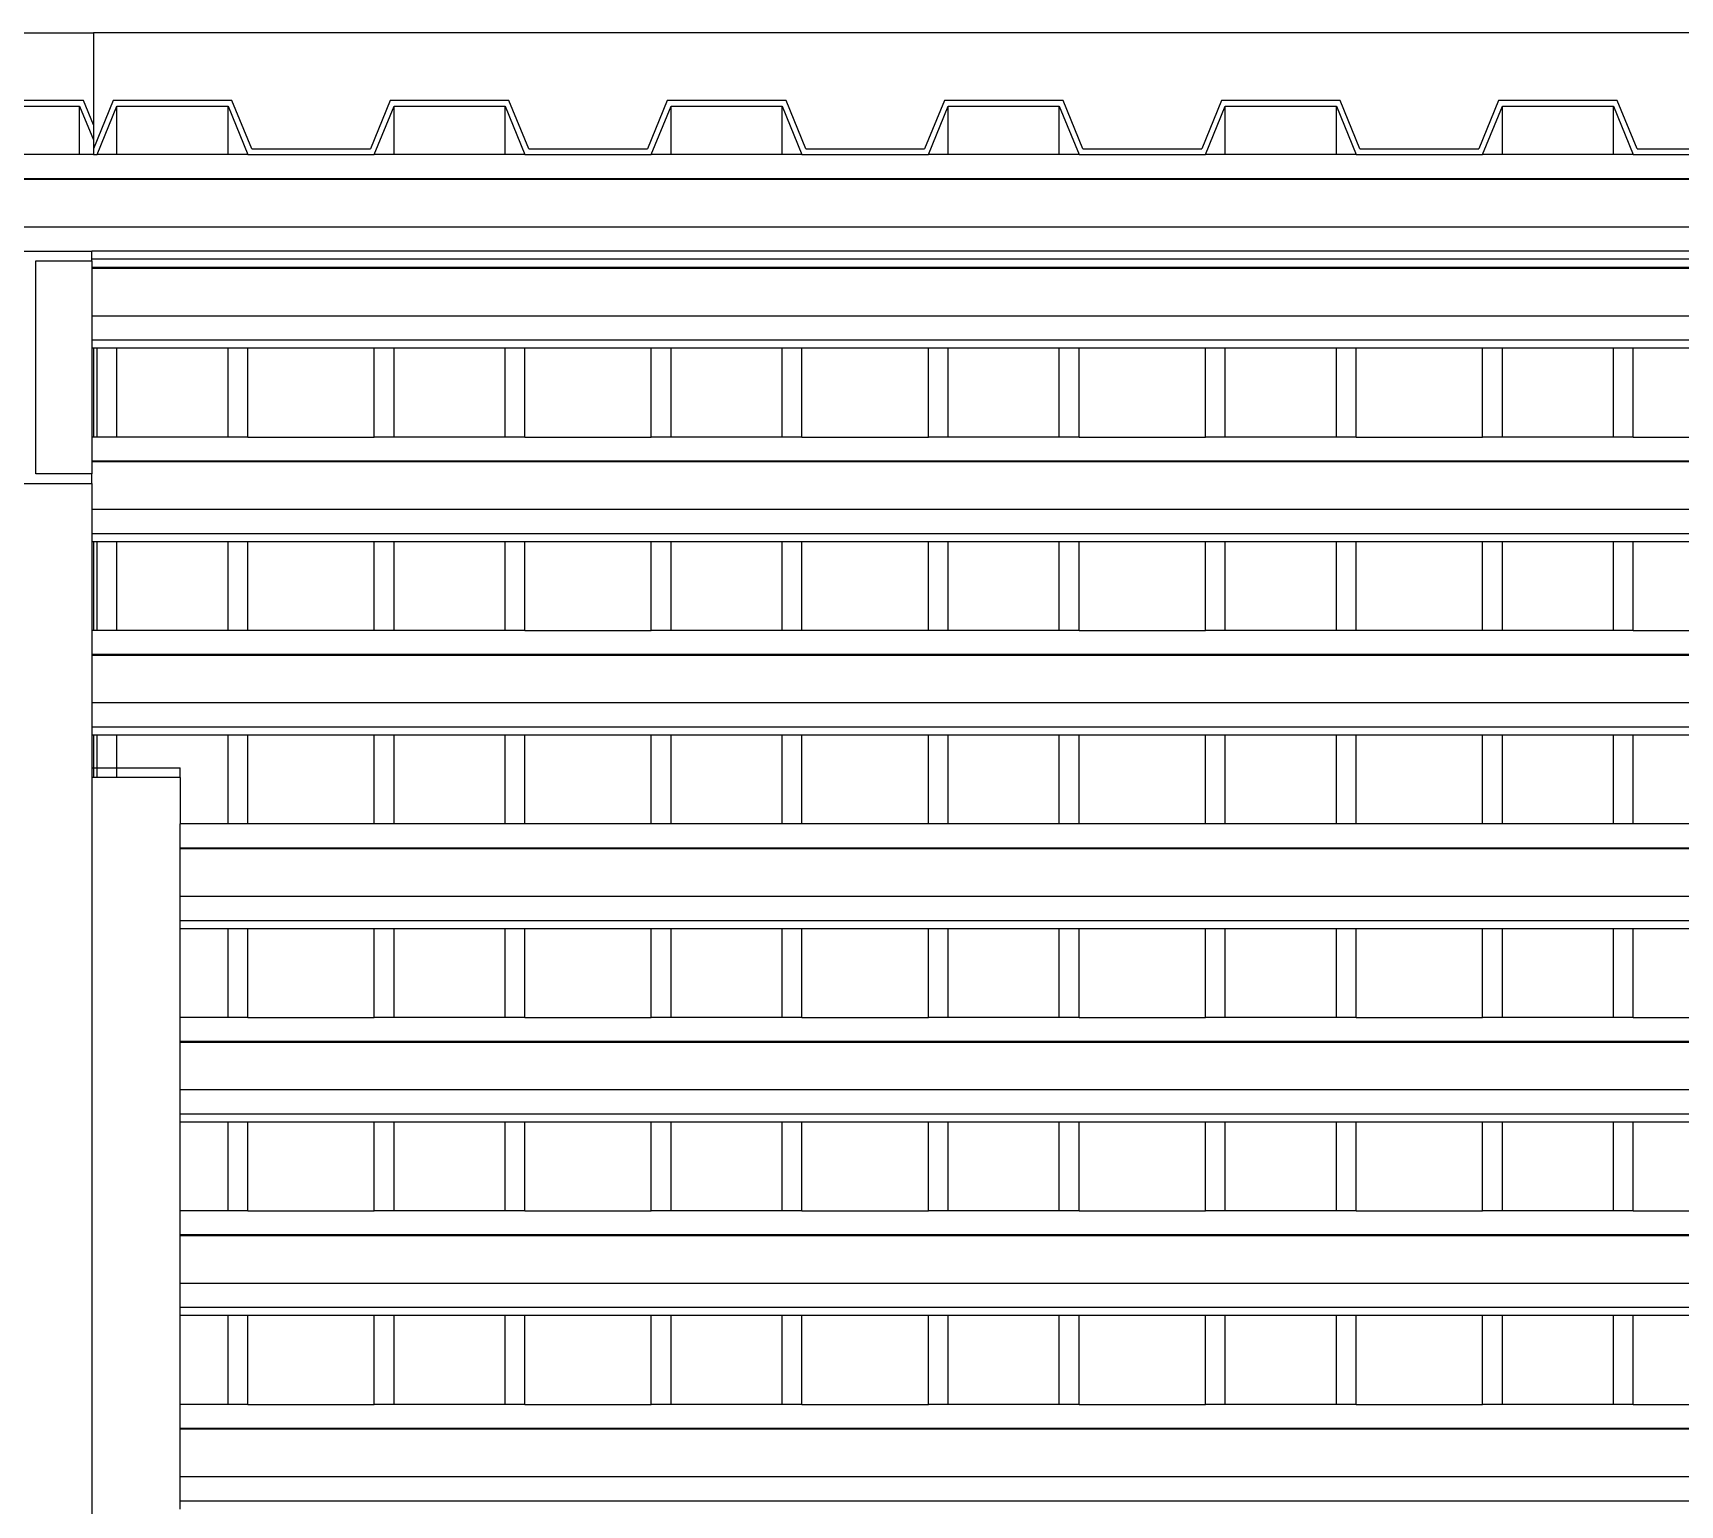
# Model space of a CAD drawing. Header units: metres. Extents: x -59 to 59, y -13 to 12.
# Drawn here: x -21.529 to -19.85, y 10.966 to 12.467 of the extents above; entities that cross this region are included whole.
import ezdxf

# ---------------------------------------------------------------- set-up
doc = ezdxf.new("R2010")
doc.units = ezdxf.units.M

msp = doc.modelspace()

# ---------------------------------------------------------------- linework, layer by layer
for p, q in [((-24.1603, 12.467), (-21.4673, 12.467)), ((-21.4673, 12.467), (-21.4673, 12.3733)), ((-18.7743, 12.467), (-21.4673, 12.467)), ((-21.4673, 12.467), (-21.4673, 12.3487)), ((-21.4774, 12.398), (-21.5984, 12.398)), ((-21.5945, 12.3923), (-21.4813, 12.3923)), ((-21.4813, 12.343), (-21.4813, 12.3923)), ((-21.4813, 12.3923), (-21.4673, 12.3581)), ((-21.4673, 12.3733), (-21.4774, 12.398)), ((-21.4471, 12.398), (-21.4673, 12.3487)), ((-21.4634, 12.343), (-21.4432, 12.3923)), ((-21.3261, 12.398), (-21.4471, 12.398)), ((-21.4432, 12.343), (-21.4432, 12.3923)), ((-21.4432, 12.3923), (-21.33, 12.3923)), ((-21.33, 12.343), (-21.33, 12.3923)), ((-21.33, 12.3923), (-21.3098, 12.343)), ((-21.3059, 12.3487), (-21.3261, 12.398)), ((-21.1647, 12.398), (-21.1849, 12.3487)), ((-21.181, 12.343), (-21.1608, 12.3923)), ((-21.0437, 12.398), (-21.1647, 12.398)), ((-21.1608, 12.3923), (-21.0476, 12.3923)), ((-21.1608, 12.343), (-21.1608, 12.3923)), ((-21.0476, 12.343), (-21.0476, 12.3923)), ((-21.0476, 12.3923), (-21.0274, 12.343)), ((-21.0235, 12.3487), (-21.0437, 12.398)), ((-20.8823, 12.398), (-20.9025, 12.3487)), ((-20.8986, 12.343), (-20.8784, 12.3923)), ((-20.7613, 12.398), (-20.8823, 12.398)), ((-20.8784, 12.343), (-20.8784, 12.3923)), ((-20.8784, 12.3923), (-20.7652, 12.3923)), ((-20.7652, 12.3923), (-20.745, 12.343)), ((-20.7652, 12.343), (-20.7652, 12.3923)), ((-20.7411, 12.3487), (-20.7613, 12.398)), ((-20.5999, 12.398), (-20.6201, 12.3487)), ((-20.6161, 12.343), (-20.596, 12.3923)), ((-20.4788, 12.398), (-20.5999, 12.398)), ((-20.596, 12.3923), (-20.4828, 12.3923)), ((-20.596, 12.343), (-20.596, 12.3923)), ((-20.4828, 12.3923), (-20.4626, 12.343)), ((-20.4828, 12.343), (-20.4828, 12.3923)), ((-20.4587, 12.3487), (-20.4788, 12.398)), ((-20.3175, 12.398), (-20.3376, 12.3487)), ((-20.3337, 12.343), (-20.3136, 12.3923)), ((-20.1964, 12.398), (-20.3175, 12.398)), ((-20.3136, 12.3923), (-20.2003, 12.3923)), ((-20.3136, 12.343), (-20.3136, 12.3923)), ((-20.2003, 12.343), (-20.2003, 12.3923)), ((-20.2003, 12.3923), (-20.1802, 12.343)), ((-20.1763, 12.3487), (-20.1964, 12.398)), ((-20.0351, 12.398), (-20.0552, 12.3487)), ((-20.0513, 12.343), (-20.0311, 12.3923)), ((-19.914, 12.398), (-20.0351, 12.398)), ((-20.0311, 12.3923), (-19.9179, 12.3923)), ((-20.0311, 12.343), (-20.0311, 12.3923)), ((-19.9179, 12.343), (-19.9179, 12.3923)), ((-19.9179, 12.3923), (-19.8978, 12.343)), ((-19.8938, 12.3487), (-19.914, 12.398)), ((-21.4673, 12.3733), (-21.4673, 12.3581)), ((-21.4673, 12.3581), (-21.4673, 12.3487)), ((-21.4813, 12.343), (-21.5945, 12.343)), ((-21.4673, 12.343), (-21.4813, 12.343)), ((-21.4673, 12.3487), (-21.4673, 12.343)), ((-21.4673, 12.343), (-21.4634, 12.343)), ((-21.4432, 12.343), (-21.4634, 12.343)), ((-21.33, 12.343), (-21.4432, 12.343)), ((-21.3098, 12.343), (-21.33, 12.343)), ((-21.3098, 12.343), (-21.181, 12.343)), ((-21.3059, 12.3487), (-21.1849, 12.3487)), ((-21.1608, 12.343), (-21.181, 12.343)), ((-21.0476, 12.343), (-21.1608, 12.343)), ((-21.0274, 12.343), (-21.0476, 12.343)), ((-21.0274, 12.343), (-20.8986, 12.343)), ((-21.0235, 12.3487), (-20.9025, 12.3487)), ((-20.8784, 12.343), (-20.8986, 12.343)), ((-20.7652, 12.343), (-20.8784, 12.343)), ((-20.745, 12.343), (-20.7652, 12.343)), ((-20.745, 12.343), (-20.6161, 12.343)), ((-20.7411, 12.3487), (-20.6201, 12.3487)), ((-20.596, 12.343), (-20.6161, 12.343)), ((-20.4828, 12.343), (-20.596, 12.343)), ((-20.4626, 12.343), (-20.4828, 12.343)), ((-20.4626, 12.343), (-20.3337, 12.343)), ((-20.4587, 12.3487), (-20.3376, 12.3487)), ((-20.3136, 12.343), (-20.3337, 12.343)), ((-20.2003, 12.343), (-20.3136, 12.343)), ((-20.1802, 12.343), (-20.2003, 12.343)), ((-20.1802, 12.343), (-20.0513, 12.343)), ((-20.1763, 12.3487), (-20.0552, 12.3487)), ((-20.0311, 12.343), (-20.0513, 12.343)), ((-19.9179, 12.343), (-20.0311, 12.343)), ((-19.8978, 12.343), (-19.9179, 12.343)), ((-19.8978, 12.343), (-19.7689, 12.343)), ((-19.8938, 12.3487), (-19.7728, 12.3487)), ((-18.7743, 12.3184), (-39.5889, 12.3184)), ((-18.7743, 12.3175), (-39.5889, 12.3175)), ((-18.7743, 12.2691), (-39.5889, 12.2691)), ((-21.5889, 12.2444), (-21.4689, 12.2444)), ((-21.4689, 12.2362), (-21.4689, 12.2444)), ((-18.7743, 12.2444), (-21.4689, 12.2444)), ((-21.5258, 12.0173), (-21.5258, 12.2347)), ((-21.5258, 12.2347), (-21.4689, 12.2347)), ((-18.7743, 12.2362), (-21.4689, 12.2362)), ((-21.4689, 12.2347), (-21.4689, 12.2362)), ((-21.4689, 12.2347), (-21.4689, 12.2277)), ((-18.7743, 12.2277), (-21.4689, 12.2277)), ((-21.4689, 12.2277), (-21.4689, 12.2268)), ((-18.7743, 12.2268), (-21.4689, 12.2268)), ((-21.4689, 12.2268), (-21.4689, 12.1783)), ((-18.7743, 12.1783), (-21.4689, 12.1783)), ((-21.4689, 12.1783), (-21.4689, 12.1537)), ((-18.7743, 12.1537), (-21.4689, 12.1537)), ((-21.4689, 12.1537), (-21.4689, 12.1455)), ((-21.4673, 12.1455), (-21.4689, 12.1455)), ((-21.4689, 12.1455), (-21.4689, 12.055)), ((-21.4673, 12.1455), (-21.4673, 12.055)), ((-21.4634, 12.1455), (-21.4673, 12.1455)), ((-21.4634, 12.055), (-21.4634, 12.1455)), ((-21.4432, 12.1455), (-21.4634, 12.1455)), ((-21.4432, 12.055), (-21.4432, 12.1455)), ((-21.33, 12.1455), (-21.4432, 12.1455)), ((-21.33, 12.055), (-21.33, 12.1455)), ((-21.3098, 12.1455), (-21.33, 12.1455)), ((-21.3098, 12.055), (-21.3098, 12.1455)), ((-21.181, 12.1455), (-21.3098, 12.1455)), ((-21.181, 12.055), (-21.181, 12.1455)), ((-21.1608, 12.1455), (-21.181, 12.1455)), ((-21.1608, 12.055), (-21.1608, 12.1455)), ((-21.0476, 12.1455), (-21.1608, 12.1455)), ((-21.0476, 12.055), (-21.0476, 12.1455)), ((-21.0274, 12.1455), (-21.0476, 12.1455)), ((-21.0274, 12.055), (-21.0274, 12.1455)), ((-20.8986, 12.1455), (-21.0274, 12.1455)), ((-20.8986, 12.055), (-20.8986, 12.1455)), ((-20.8784, 12.1455), (-20.8986, 12.1455)), ((-20.8784, 12.055), (-20.8784, 12.1455)), ((-20.7652, 12.1455), (-20.8784, 12.1455)), ((-20.7652, 12.055), (-20.7652, 12.1455)), ((-20.745, 12.1455), (-20.7652, 12.1455)), ((-20.745, 12.055), (-20.745, 12.1455)), ((-20.6161, 12.1455), (-20.745, 12.1455)), ((-20.6161, 12.055), (-20.6161, 12.1455)), ((-20.596, 12.1455), (-20.6161, 12.1455)), ((-20.596, 12.055), (-20.596, 12.1455)), ((-20.4828, 12.1455), (-20.596, 12.1455)), ((-20.4828, 12.055), (-20.4828, 12.1455)), ((-20.4626, 12.1455), (-20.4828, 12.1455)), ((-20.4626, 12.055), (-20.4626, 12.1455)), ((-20.3337, 12.1455), (-20.4626, 12.1455)), ((-20.3337, 12.055), (-20.3337, 12.1455)), ((-20.3136, 12.1455), (-20.3337, 12.1455)), ((-20.3136, 12.055), (-20.3136, 12.1455)), ((-20.2003, 12.1455), (-20.3136, 12.1455)), ((-20.2003, 12.055), (-20.2003, 12.1455)), ((-20.1802, 12.1455), (-20.2003, 12.1455)), ((-20.1802, 12.055), (-20.1802, 12.1455)), ((-20.0513, 12.1455), (-20.1802, 12.1455)), ((-20.0513, 12.055), (-20.0513, 12.1455)), ((-20.0311, 12.1455), (-20.0513, 12.1455)), ((-20.0311, 12.055), (-20.0311, 12.1455)), ((-19.9179, 12.1455), (-20.0311, 12.1455)), ((-19.9179, 12.055), (-19.9179, 12.1455)), ((-19.8978, 12.1455), (-19.9179, 12.1455)), ((-19.8978, 12.055), (-19.8978, 12.1455)), ((-19.7689, 12.1455), (-19.8978, 12.1455)), ((-21.4673, 12.055), (-21.4689, 12.055)), ((-21.4689, 12.055), (-21.4689, 12.0304)), ((-21.4634, 12.055), (-21.4673, 12.055)), ((-21.4432, 12.055), (-21.4634, 12.055)), ((-21.33, 12.055), (-21.4432, 12.055)), ((-21.3098, 12.055), (-21.33, 12.055)), ((-21.3098, 12.055), (-21.181, 12.055)), ((-21.1608, 12.055), (-21.181, 12.055)), ((-21.0476, 12.055), (-21.1608, 12.055)), ((-21.0274, 12.055), (-21.0476, 12.055)), ((-21.0274, 12.055), (-20.8986, 12.055)), ((-20.8784, 12.055), (-20.8986, 12.055)), ((-20.7652, 12.055), (-20.8784, 12.055)), ((-20.745, 12.055), (-20.7652, 12.055)), ((-20.745, 12.055), (-20.6161, 12.055)), ((-20.596, 12.055), (-20.6161, 12.055)), ((-20.4828, 12.055), (-20.596, 12.055)), ((-20.4626, 12.055), (-20.4828, 12.055)), ((-20.4626, 12.055), (-20.3337, 12.055)), ((-20.3136, 12.055), (-20.3337, 12.055)), ((-20.2003, 12.055), (-20.3136, 12.055)), ((-20.1802, 12.055), (-20.2003, 12.055)), ((-20.1802, 12.055), (-20.0513, 12.055)), ((-20.0311, 12.055), (-20.0513, 12.055)), ((-19.9179, 12.055), (-20.0311, 12.055)), ((-19.8978, 12.055), (-19.9179, 12.055)), ((-19.8978, 12.055), (-19.7689, 12.055)), ((-18.7743, 12.0304), (-21.4689, 12.0304)), ((-21.4689, 12.0304), (-21.4689, 12.0296)), ((-18.7743, 12.0296), (-21.4689, 12.0296)), ((-21.4689, 12.0296), (-21.4689, 12.0173)), ((-21.5889, 12.0077), (-21.4689, 12.0077)), ((-21.4689, 12.0173), (-21.5258, 12.0173)), ((-21.4689, 12.0077), (-21.4689, 12.0173)), ((-21.4689, 12.0077), (-21.4689, 11.9811)), ((-18.7743, 11.9811), (-21.4689, 11.9811)), ((-21.4689, 11.9811), (-21.4689, 11.9564)), ((-18.7743, 11.9564), (-21.4689, 11.9564)), ((-21.4689, 11.9564), (-21.4689, 11.9482)), ((-21.4673, 11.9482), (-21.4689, 11.9482)), ((-21.4689, 11.9482), (-21.4689, 11.8578)), ((-21.4673, 11.9482), (-21.4673, 11.8578)), ((-21.4634, 11.9482), (-21.4673, 11.9482)), ((-21.4634, 11.8578), (-21.4634, 11.9482)), ((-21.4432, 11.9482), (-21.4634, 11.9482)), ((-21.4432, 11.8578), (-21.4432, 11.9482)), ((-21.33, 11.9482), (-21.4432, 11.9482)), ((-21.33, 11.8578), (-21.33, 11.9482)), ((-21.3098, 11.9482), (-21.33, 11.9482)), ((-21.3098, 11.8578), (-21.3098, 11.9482)), ((-21.181, 11.9482), (-21.3098, 11.9482)), ((-21.181, 11.8578), (-21.181, 11.9482)), ((-21.1608, 11.9482), (-21.181, 11.9482)), ((-21.1608, 11.8578), (-21.1608, 11.9482)), ((-21.0476, 11.9482), (-21.1608, 11.9482)), ((-21.0476, 11.8578), (-21.0476, 11.9482)), ((-21.0274, 11.9482), (-21.0476, 11.9482)), ((-21.0274, 11.8578), (-21.0274, 11.9482)), ((-20.8986, 11.9482), (-21.0274, 11.9482)), ((-20.8986, 11.8578), (-20.8986, 11.9482)), ((-20.8784, 11.9482), (-20.8986, 11.9482)), ((-20.8784, 11.8578), (-20.8784, 11.9482)), ((-20.7652, 11.9482), (-20.8784, 11.9482)), ((-20.7652, 11.8578), (-20.7652, 11.9482)), ((-20.745, 11.9482), (-20.7652, 11.9482)), ((-20.745, 11.8578), (-20.745, 11.9482)), ((-20.6161, 11.9482), (-20.745, 11.9482)), ((-20.6161, 11.8578), (-20.6161, 11.9482)), ((-20.596, 11.9482), (-20.6161, 11.9482)), ((-20.596, 11.8578), (-20.596, 11.9482)), ((-20.4828, 11.9482), (-20.596, 11.9482)), ((-20.4828, 11.8578), (-20.4828, 11.9482)), ((-20.4626, 11.9482), (-20.4828, 11.9482)), ((-20.4626, 11.8578), (-20.4626, 11.9482)), ((-20.3337, 11.9482), (-20.4626, 11.9482)), ((-20.3337, 11.8578), (-20.3337, 11.9482)), ((-20.3136, 11.9482), (-20.3337, 11.9482)), ((-20.3136, 11.8578), (-20.3136, 11.9482)), ((-20.2003, 11.9482), (-20.3136, 11.9482)), ((-20.2003, 11.8578), (-20.2003, 11.9482)), ((-20.1802, 11.9482), (-20.2003, 11.9482)), ((-20.1802, 11.8578), (-20.1802, 11.9482)), ((-20.0513, 11.9482), (-20.1802, 11.9482)), ((-20.0513, 11.8578), (-20.0513, 11.9482)), ((-20.0311, 11.9482), (-20.0513, 11.9482)), ((-20.0311, 11.8578), (-20.0311, 11.9482)), ((-19.9179, 11.9482), (-20.0311, 11.9482)), ((-19.9179, 11.8578), (-19.9179, 11.9482)), ((-19.8978, 11.9482), (-19.9179, 11.9482)), ((-19.8978, 11.8578), (-19.8978, 11.9482)), ((-19.7689, 11.9482), (-19.8978, 11.9482)), ((-21.4673, 11.8578), (-21.4689, 11.8578)), ((-21.4689, 11.8578), (-21.4689, 11.8331)), ((-21.4634, 11.8578), (-21.4673, 11.8578)), ((-21.4432, 11.8578), (-21.4634, 11.8578)), ((-21.33, 11.8578), (-21.4432, 11.8578)), ((-21.3098, 11.8578), (-21.33, 11.8578)), ((-21.181, 11.8578), (-21.3098, 11.8578)), ((-21.1608, 11.8578), (-21.181, 11.8578)), ((-21.0476, 11.8578), (-21.1608, 11.8578)), ((-21.0274, 11.8578), (-21.0476, 11.8578)), ((-21.0274, 11.8578), (-20.8986, 11.8578)), ((-20.8784, 11.8578), (-20.8986, 11.8578)), ((-20.7652, 11.8578), (-20.8784, 11.8578)), ((-20.745, 11.8578), (-20.7652, 11.8578)), ((-20.6161, 11.8578), (-20.745, 11.8578)), ((-20.596, 11.8578), (-20.6161, 11.8578)), ((-20.4828, 11.8578), (-20.596, 11.8578)), ((-20.4626, 11.8578), (-20.4828, 11.8578)), ((-20.4626, 11.8578), (-20.3337, 11.8578)), ((-20.3136, 11.8578), (-20.3337, 11.8578)), ((-20.2003, 11.8578), (-20.3136, 11.8578)), ((-20.1802, 11.8578), (-20.2003, 11.8578)), ((-20.0513, 11.8578), (-20.1802, 11.8578)), ((-20.0311, 11.8578), (-20.0513, 11.8578)), ((-19.9179, 11.8578), (-20.0311, 11.8578)), ((-19.8978, 11.8578), (-19.9179, 11.8578)), ((-19.8978, 11.8578), (-19.7689, 11.8578)), ((-18.7743, 11.8331), (-21.4689, 11.8331)), ((-21.4689, 11.8331), (-21.4689, 11.8323)), ((-18.7743, 11.8323), (-21.4689, 11.8323)), ((-21.4689, 11.8323), (-21.4689, 11.7838)), ((-18.7743, 11.7838), (-21.4689, 11.7838)), ((-21.4689, 11.7838), (-21.4689, 11.7591)), ((-18.7743, 11.7591), (-21.4689, 11.7591)), ((-21.4689, 11.7591), (-21.4689, 11.7509)), ((-21.4673, 11.7509), (-21.4689, 11.7509)), ((-21.4689, 11.7509), (-21.4689, 11.7178)), ((-21.4673, 11.7509), (-21.4673, 11.7178)), ((-21.4634, 11.7509), (-21.4673, 11.7509)), ((-21.4634, 11.7178), (-21.4634, 11.7509)), ((-21.4432, 11.7509), (-21.4634, 11.7509)), ((-21.4432, 11.7178), (-21.4432, 11.7509)), ((-21.33, 11.7509), (-21.4432, 11.7509)), ((-21.33, 11.6605), (-21.33, 11.7509)), ((-21.3098, 11.7509), (-21.33, 11.7509)), ((-21.3098, 11.6605), (-21.3098, 11.7509)), ((-21.181, 11.7509), (-21.3098, 11.7509)), ((-21.181, 11.6605), (-21.181, 11.7509)), ((-21.1608, 11.7509), (-21.181, 11.7509)), ((-21.1608, 11.6605), (-21.1608, 11.7509)), ((-21.0476, 11.7509), (-21.1608, 11.7509)), ((-21.0476, 11.6605), (-21.0476, 11.7509)), ((-21.0274, 11.7509), (-21.0476, 11.7509)), ((-21.0274, 11.6605), (-21.0274, 11.7509)), ((-20.8986, 11.7509), (-21.0274, 11.7509)), ((-20.8986, 11.6605), (-20.8986, 11.7509)), ((-20.8784, 11.7509), (-20.8986, 11.7509)), ((-20.8784, 11.6605), (-20.8784, 11.7509)), ((-20.7652, 11.7509), (-20.8784, 11.7509)), ((-20.7652, 11.6605), (-20.7652, 11.7509)), ((-20.745, 11.7509), (-20.7652, 11.7509)), ((-20.745, 11.6605), (-20.745, 11.7509)), ((-20.6161, 11.7509), (-20.745, 11.7509)), ((-20.6161, 11.6605), (-20.6161, 11.7509)), ((-20.596, 11.7509), (-20.6161, 11.7509)), ((-20.596, 11.6605), (-20.596, 11.7509)), ((-20.4828, 11.7509), (-20.596, 11.7509)), ((-20.4828, 11.6605), (-20.4828, 11.7509)), ((-20.4626, 11.7509), (-20.4828, 11.7509)), ((-20.4626, 11.6605), (-20.4626, 11.7509)), ((-20.3337, 11.7509), (-20.4626, 11.7509)), ((-20.3337, 11.6605), (-20.3337, 11.7509)), ((-20.3136, 11.7509), (-20.3337, 11.7509)), ((-20.3136, 11.6605), (-20.3136, 11.7509)), ((-20.2003, 11.7509), (-20.3136, 11.7509)), ((-20.2003, 11.6605), (-20.2003, 11.7509)), ((-20.1802, 11.7509), (-20.2003, 11.7509)), ((-20.1802, 11.6605), (-20.1802, 11.7509)), ((-20.0513, 11.7509), (-20.1802, 11.7509)), ((-20.0513, 11.6605), (-20.0513, 11.7509)), ((-20.0311, 11.7509), (-20.0513, 11.7509)), ((-20.0311, 11.6605), (-20.0311, 11.7509)), ((-19.9179, 11.7509), (-20.0311, 11.7509)), ((-19.9179, 11.6605), (-19.9179, 11.7509)), ((-19.8978, 11.7509), (-19.9179, 11.7509)), ((-19.8978, 11.6605), (-19.8978, 11.7509)), ((-19.7689, 11.7509), (-19.8978, 11.7509)), ((-21.4689, 11.7178), (-21.4673, 11.7178)), ((-21.4689, 11.7178), (-21.4689, 11.7079)), ((-21.4673, 11.7079), (-21.4689, 11.7079)), ((-21.4689, 11.7079), (-21.4689, 5.7693)), ((-21.4673, 11.7178), (-21.4673, 11.7079)), ((-21.4673, 11.7178), (-21.4634, 11.7178)), ((-21.4634, 11.7079), (-21.4673, 11.7079)), ((-21.4634, 11.7079), (-21.4634, 11.7178)), ((-21.4634, 11.7178), (-21.4432, 11.7178)), ((-21.4432, 11.7079), (-21.4634, 11.7079)), ((-21.4432, 11.7079), (-21.4432, 11.7178)), ((-21.4432, 11.7178), (-21.3789, 11.7178)), ((-21.3789, 11.7079), (-21.4432, 11.7079)), ((-21.3789, 11.7079), (-21.3789, 11.7178)), ((-21.3789, 11.7079), (-21.3789, 11.6605)), ((-21.33, 11.6605), (-21.3789, 11.6605)), ((-21.3789, 11.6358), (-21.3789, 11.6605)), ((-21.3098, 11.6605), (-21.33, 11.6605)), ((-21.181, 11.6605), (-21.3098, 11.6605)), ((-21.1608, 11.6605), (-21.181, 11.6605)), ((-21.0476, 11.6605), (-21.1608, 11.6605)), ((-21.0274, 11.6605), (-21.0476, 11.6605)), ((-20.8986, 11.6605), (-21.0274, 11.6605)), ((-20.8784, 11.6605), (-20.8986, 11.6605)), ((-20.7652, 11.6605), (-20.8784, 11.6605)), ((-20.745, 11.6605), (-20.7652, 11.6605)), ((-20.6161, 11.6605), (-20.745, 11.6605)), ((-20.596, 11.6605), (-20.6161, 11.6605)), ((-20.4828, 11.6605), (-20.596, 11.6605)), ((-20.4626, 11.6605), (-20.4828, 11.6605)), ((-20.3337, 11.6605), (-20.4626, 11.6605)), ((-20.3136, 11.6605), (-20.3337, 11.6605)), ((-20.2003, 11.6605), (-20.3136, 11.6605)), ((-20.1802, 11.6605), (-20.2003, 11.6605)), ((-20.0513, 11.6605), (-20.1802, 11.6605)), ((-20.0311, 11.6605), (-20.0513, 11.6605)), ((-19.9179, 11.6605), (-20.0311, 11.6605)), ((-19.8978, 11.6605), (-19.9179, 11.6605)), ((-19.7689, 11.6605), (-19.8978, 11.6605)), ((-18.7743, 11.6358), (-21.3789, 11.6358)), ((-21.3789, 11.635), (-21.3789, 11.6358)), ((-18.7743, 11.635), (-21.3789, 11.635)), ((-21.3789, 11.5865), (-21.3789, 11.635)), ((-18.7743, 11.5865), (-21.3789, 11.5865)), ((-21.3789, 11.5618), (-21.3789, 11.5865)), ((-18.7743, 11.5618), (-21.3789, 11.5618)), ((-21.3789, 11.5536), (-21.3789, 11.5618)), ((-21.33, 11.5536), (-21.3789, 11.5536)), ((-21.3789, 11.4632), (-21.3789, 11.5536)), ((-21.33, 11.4632), (-21.33, 11.5536)), ((-21.3098, 11.5536), (-21.33, 11.5536)), ((-21.3098, 11.4632), (-21.3098, 11.5536)), ((-21.181, 11.5536), (-21.3098, 11.5536)), ((-21.181, 11.4632), (-21.181, 11.5536)), ((-21.1608, 11.5536), (-21.181, 11.5536)), ((-21.1608, 11.4632), (-21.1608, 11.5536)), ((-21.0476, 11.5536), (-21.1608, 11.5536)), ((-21.0476, 11.4632), (-21.0476, 11.5536)), ((-21.0274, 11.5536), (-21.0476, 11.5536)), ((-21.0274, 11.4632), (-21.0274, 11.5536)), ((-20.8986, 11.5536), (-21.0274, 11.5536)), ((-20.8986, 11.4632), (-20.8986, 11.5536)), ((-20.8784, 11.5536), (-20.8986, 11.5536)), ((-20.8784, 11.4632), (-20.8784, 11.5536)), ((-20.7652, 11.5536), (-20.8784, 11.5536)), ((-20.7652, 11.4632), (-20.7652, 11.5536)), ((-20.745, 11.5536), (-20.7652, 11.5536)), ((-20.745, 11.4632), (-20.745, 11.5536)), ((-20.6161, 11.5536), (-20.745, 11.5536)), ((-20.6161, 11.4632), (-20.6161, 11.5536)), ((-20.596, 11.5536), (-20.6161, 11.5536)), ((-20.596, 11.4632), (-20.596, 11.5536)), ((-20.4828, 11.5536), (-20.596, 11.5536)), ((-20.4828, 11.4632), (-20.4828, 11.5536)), ((-20.4626, 11.5536), (-20.4828, 11.5536)), ((-20.4626, 11.4632), (-20.4626, 11.5536)), ((-20.3337, 11.5536), (-20.4626, 11.5536)), ((-20.3337, 11.4632), (-20.3337, 11.5536)), ((-20.3136, 11.5536), (-20.3337, 11.5536)), ((-20.3136, 11.4632), (-20.3136, 11.5536)), ((-20.2003, 11.5536), (-20.3136, 11.5536)), ((-20.2003, 11.4632), (-20.2003, 11.5536)), ((-20.1802, 11.5536), (-20.2003, 11.5536)), ((-20.1802, 11.4632), (-20.1802, 11.5536)), ((-20.0513, 11.5536), (-20.1802, 11.5536)), ((-20.0513, 11.4632), (-20.0513, 11.5536)), ((-20.0311, 11.5536), (-20.0513, 11.5536)), ((-20.0311, 11.4632), (-20.0311, 11.5536)), ((-19.9179, 11.5536), (-20.0311, 11.5536)), ((-19.9179, 11.4632), (-19.9179, 11.5536)), ((-19.8978, 11.5536), (-19.9179, 11.5536)), ((-19.8978, 11.4632), (-19.8978, 11.5536)), ((-19.7689, 11.5536), (-19.8978, 11.5536)), ((-21.33, 11.4632), (-21.3789, 11.4632)), ((-21.3789, 11.4385), (-21.3789, 11.4632)), ((-21.3098, 11.4632), (-21.33, 11.4632)), ((-21.3098, 11.4632), (-21.181, 11.4632)), ((-21.1608, 11.4632), (-21.181, 11.4632)), ((-21.0476, 11.4632), (-21.1608, 11.4632)), ((-21.0274, 11.4632), (-21.0476, 11.4632)), ((-21.0274, 11.4632), (-20.8986, 11.4632)), ((-20.8784, 11.4632), (-20.8986, 11.4632)), ((-20.7652, 11.4632), (-20.8784, 11.4632)), ((-20.745, 11.4632), (-20.7652, 11.4632)), ((-20.745, 11.4632), (-20.6161, 11.4632)), ((-20.596, 11.4632), (-20.6161, 11.4632)), ((-20.4828, 11.4632), (-20.596, 11.4632)), ((-20.4626, 11.4632), (-20.4828, 11.4632)), ((-20.4626, 11.4632), (-20.3337, 11.4632)), ((-20.3136, 11.4632), (-20.3337, 11.4632)), ((-20.2003, 11.4632), (-20.3136, 11.4632)), ((-20.1802, 11.4632), (-20.2003, 11.4632)), ((-20.1802, 11.4632), (-20.0513, 11.4632)), ((-20.0311, 11.4632), (-20.0513, 11.4632)), ((-19.9179, 11.4632), (-20.0311, 11.4632)), ((-19.8978, 11.4632), (-19.9179, 11.4632)), ((-19.8978, 11.4632), (-19.7689, 11.4632)), ((-18.7743, 11.4385), (-21.3789, 11.4385)), ((-21.3789, 11.4377), (-21.3789, 11.4385)), ((-18.7743, 11.4377), (-21.3789, 11.4377)), ((-21.3789, 11.3892), (-21.3789, 11.4377)), ((-18.7743, 11.3892), (-21.3789, 11.3892)), ((-21.3789, 11.3646), (-21.3789, 11.3892)), ((-18.7743, 11.3646), (-21.3789, 11.3646)), ((-21.3789, 11.3563), (-21.3789, 11.3646)), ((-21.33, 11.3563), (-21.3789, 11.3563)), ((-21.3789, 11.2659), (-21.3789, 11.3563)), ((-21.33, 11.2659), (-21.33, 11.3563)), ((-21.3098, 11.3563), (-21.33, 11.3563)), ((-21.3098, 11.2659), (-21.3098, 11.3563)), ((-21.181, 11.3563), (-21.3098, 11.3563)), ((-21.181, 11.2659), (-21.181, 11.3563)), ((-21.1608, 11.3563), (-21.181, 11.3563)), ((-21.1608, 11.2659), (-21.1608, 11.3563)), ((-21.0476, 11.3563), (-21.1608, 11.3563)), ((-21.0476, 11.2659), (-21.0476, 11.3563)), ((-21.0274, 11.3563), (-21.0476, 11.3563)), ((-21.0274, 11.2659), (-21.0274, 11.3563)), ((-20.8986, 11.3563), (-21.0274, 11.3563)), ((-20.8986, 11.2659), (-20.8986, 11.3563)), ((-20.8784, 11.3563), (-20.8986, 11.3563)), ((-20.8784, 11.2659), (-20.8784, 11.3563)), ((-20.7652, 11.3563), (-20.8784, 11.3563)), ((-20.7652, 11.2659), (-20.7652, 11.3563)), ((-20.745, 11.3563), (-20.7652, 11.3563)), ((-20.745, 11.2659), (-20.745, 11.3563)), ((-20.6161, 11.3563), (-20.745, 11.3563)), ((-20.6161, 11.2659), (-20.6161, 11.3563)), ((-20.596, 11.3563), (-20.6161, 11.3563)), ((-20.596, 11.2659), (-20.596, 11.3563)), ((-20.4828, 11.3563), (-20.596, 11.3563)), ((-20.4828, 11.2659), (-20.4828, 11.3563)), ((-20.4626, 11.3563), (-20.4828, 11.3563)), ((-20.4626, 11.2659), (-20.4626, 11.3563)), ((-20.3337, 11.3563), (-20.4626, 11.3563)), ((-20.3337, 11.2659), (-20.3337, 11.3563)), ((-20.3136, 11.3563), (-20.3337, 11.3563)), ((-20.3136, 11.2659), (-20.3136, 11.3563)), ((-20.2003, 11.3563), (-20.3136, 11.3563)), ((-20.2003, 11.2659), (-20.2003, 11.3563)), ((-20.1802, 11.3563), (-20.2003, 11.3563)), ((-20.1802, 11.2659), (-20.1802, 11.3563)), ((-20.0513, 11.3563), (-20.1802, 11.3563)), ((-20.0513, 11.2659), (-20.0513, 11.3563)), ((-20.0311, 11.3563), (-20.0513, 11.3563)), ((-20.0311, 11.2659), (-20.0311, 11.3563)), ((-19.9179, 11.3563), (-20.0311, 11.3563)), ((-19.9179, 11.2659), (-19.9179, 11.3563)), ((-19.8978, 11.3563), (-19.9179, 11.3563)), ((-19.8978, 11.2659), (-19.8978, 11.3563)), ((-19.7689, 11.3563), (-19.8978, 11.3563)), ((-21.33, 11.2659), (-21.3789, 11.2659)), ((-21.3789, 11.2413), (-21.3789, 11.2659)), ((-21.3098, 11.2659), (-21.33, 11.2659)), ((-21.3098, 11.2659), (-21.181, 11.2659)), ((-21.1608, 11.2659), (-21.181, 11.2659)), ((-21.0476, 11.2659), (-21.1608, 11.2659)), ((-21.0274, 11.2659), (-21.0476, 11.2659)), ((-21.0274, 11.2659), (-20.8986, 11.2659)), ((-20.8784, 11.2659), (-20.8986, 11.2659)), ((-20.7652, 11.2659), (-20.8784, 11.2659)), ((-20.745, 11.2659), (-20.7652, 11.2659)), ((-20.745, 11.2659), (-20.6161, 11.2659)), ((-20.596, 11.2659), (-20.6161, 11.2659)), ((-20.4828, 11.2659), (-20.596, 11.2659)), ((-20.4626, 11.2659), (-20.4828, 11.2659)), ((-20.4626, 11.2659), (-20.3337, 11.2659)), ((-20.3136, 11.2659), (-20.3337, 11.2659)), ((-20.2003, 11.2659), (-20.3136, 11.2659)), ((-20.1802, 11.2659), (-20.2003, 11.2659)), ((-20.1802, 11.2659), (-20.0513, 11.2659)), ((-20.0311, 11.2659), (-20.0513, 11.2659)), ((-19.9179, 11.2659), (-20.0311, 11.2659)), ((-19.8978, 11.2659), (-19.9179, 11.2659)), ((-19.8978, 11.2659), (-19.7689, 11.2659)), ((-18.7743, 11.2413), (-21.3789, 11.2413)), ((-21.3789, 11.2404), (-21.3789, 11.2413)), ((-18.7743, 11.2404), (-21.3789, 11.2404)), ((-21.3789, 11.1919), (-21.3789, 11.2404)), ((-18.7743, 11.1919), (-21.3789, 11.1919)), ((-21.3789, 11.1673), (-21.3789, 11.1919)), ((-18.7743, 11.1673), (-21.3789, 11.1673)), ((-21.3789, 11.1591), (-21.3789, 11.1673)), ((-21.33, 11.1591), (-21.3789, 11.1591)), ((-21.3789, 11.0686), (-21.3789, 11.1591)), ((-21.33, 11.0686), (-21.33, 11.1591)), ((-21.3098, 11.1591), (-21.33, 11.1591)), ((-21.3098, 11.0686), (-21.3098, 11.1591)), ((-21.181, 11.1591), (-21.3098, 11.1591)), ((-21.181, 11.0686), (-21.181, 11.1591)), ((-21.1608, 11.1591), (-21.181, 11.1591)), ((-21.1608, 11.0686), (-21.1608, 11.1591)), ((-21.0476, 11.1591), (-21.1608, 11.1591)), ((-21.0476, 11.0686), (-21.0476, 11.1591)), ((-21.0274, 11.1591), (-21.0476, 11.1591)), ((-21.0274, 11.0686), (-21.0274, 11.1591)), ((-20.8986, 11.1591), (-21.0274, 11.1591)), ((-20.8986, 11.0686), (-20.8986, 11.1591)), ((-20.8784, 11.1591), (-20.8986, 11.1591)), ((-20.8784, 11.0686), (-20.8784, 11.1591)), ((-20.7652, 11.1591), (-20.8784, 11.1591)), ((-20.7652, 11.0686), (-20.7652, 11.1591)), ((-20.745, 11.1591), (-20.7652, 11.1591)), ((-20.745, 11.0686), (-20.745, 11.1591)), ((-20.6161, 11.1591), (-20.745, 11.1591)), ((-20.6161, 11.0686), (-20.6161, 11.1591)), ((-20.596, 11.1591), (-20.6161, 11.1591)), ((-20.596, 11.0686), (-20.596, 11.1591)), ((-20.4828, 11.1591), (-20.596, 11.1591)), ((-20.4828, 11.0686), (-20.4828, 11.1591)), ((-20.4626, 11.1591), (-20.4828, 11.1591)), ((-20.4626, 11.0686), (-20.4626, 11.1591)), ((-20.3337, 11.1591), (-20.4626, 11.1591)), ((-20.3337, 11.0686), (-20.3337, 11.1591)), ((-20.3136, 11.1591), (-20.3337, 11.1591)), ((-20.3136, 11.0686), (-20.3136, 11.1591)), ((-20.2003, 11.1591), (-20.3136, 11.1591)), ((-20.2003, 11.0686), (-20.2003, 11.1591)), ((-20.1802, 11.1591), (-20.2003, 11.1591)), ((-20.1802, 11.0686), (-20.1802, 11.1591)), ((-20.0513, 11.1591), (-20.1802, 11.1591)), ((-20.0513, 11.0686), (-20.0513, 11.1591)), ((-20.0311, 11.1591), (-20.0513, 11.1591)), ((-20.0311, 11.0686), (-20.0311, 11.1591)), ((-19.9179, 11.1591), (-20.0311, 11.1591)), ((-19.9179, 11.0686), (-19.9179, 11.1591)), ((-19.8978, 11.1591), (-19.9179, 11.1591)), ((-19.8978, 11.0686), (-19.8978, 11.1591)), ((-19.7689, 11.1591), (-19.8978, 11.1591)), ((-21.33, 11.0686), (-21.3789, 11.0686)), ((-21.3789, 11.044), (-21.3789, 11.0686)), ((-21.3098, 11.0686), (-21.33, 11.0686)), ((-21.3098, 11.0686), (-21.181, 11.0686)), ((-21.1608, 11.0686), (-21.181, 11.0686)), ((-21.0476, 11.0686), (-21.1608, 11.0686)), ((-21.0274, 11.0686), (-21.0476, 11.0686)), ((-21.0274, 11.0686), (-20.8986, 11.0686)), ((-20.8784, 11.0686), (-20.8986, 11.0686)), ((-20.7652, 11.0686), (-20.8784, 11.0686)), ((-20.745, 11.0686), (-20.7652, 11.0686)), ((-20.745, 11.0686), (-20.6161, 11.0686)), ((-20.596, 11.0686), (-20.6161, 11.0686)), ((-20.4828, 11.0686), (-20.596, 11.0686)), ((-20.4626, 11.0686), (-20.4828, 11.0686)), ((-20.4626, 11.0686), (-20.3337, 11.0686)), ((-20.3136, 11.0686), (-20.3337, 11.0686)), ((-20.2003, 11.0686), (-20.3136, 11.0686)), ((-20.1802, 11.0686), (-20.2003, 11.0686)), ((-20.1802, 11.0686), (-20.0513, 11.0686)), ((-20.0311, 11.0686), (-20.0513, 11.0686)), ((-19.9179, 11.0686), (-20.0311, 11.0686)), ((-19.8978, 11.0686), (-19.9179, 11.0686)), ((-19.8978, 11.0686), (-19.7689, 11.0686)), ((-18.7743, 11.044), (-21.3789, 11.044)), ((-21.3789, 11.0432), (-21.3789, 11.044)), ((-18.7743, 11.0432), (-21.3789, 11.0432)), ((-21.3789, 10.9947), (-21.3789, 11.0432)), ((-18.7743, 10.9947), (-21.3789, 10.9947)), ((-21.3789, 10.97), (-21.3789, 10.9947)), ((-18.7743, 10.97), (-21.3789, 10.97)), ((-21.3789, 10.9618), (-21.3789, 10.97))]:
    msp.add_line(p, q)

doc.saveas('drawing.dxf')
